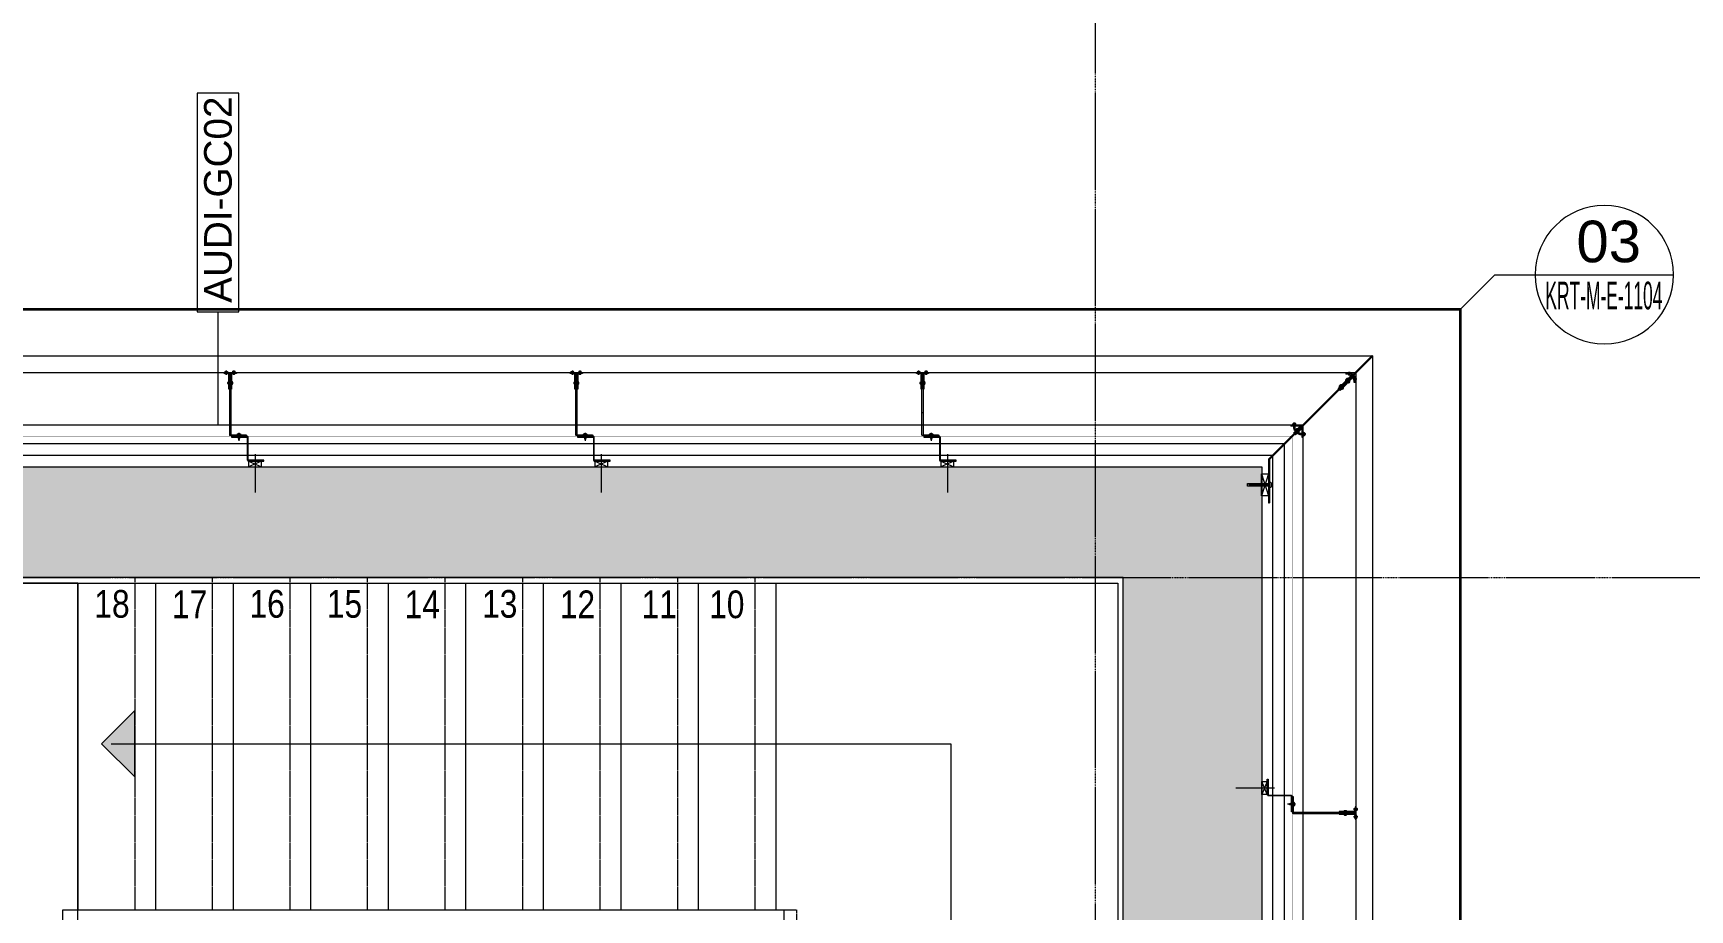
# Model space of a CAD drawing. Extents: x -1439 to 23780, y -1362 to 4476.
# Drawn here: x 10284 to 10882, y 2665 to 2982 of the extents above; entities that cross this region are included whole.
import ezdxf
from ezdxf.enums import TextEntityAlignment as Align

# ---------------------------------------------------------------- set-up
doc = ezdxf.new("R2010")
doc.units = 0
doc.header["$MEASUREMENT"] = 0
for name, pattern in [('Audi$0$DASHDOT2', [0.5, 0.25, -0.125, 0, -0.125]), ('Audi$0$DOT2', [0.125, 0, -0.125]), ('Audi$0$HIDDEN', [0.375, 0.25, -0.125]), ('Audi$0$HIDDEN2', [4.7625, 3.175, -1.5875])]:
    doc.linetypes.add(name, pattern=pattern)
doc.layers.get('0').update_dxf_attribs({"color": 9, "lineweight": 9})
for name, color, linetype, lineweight in [('Audi$0$01', 8, 'Continuous', 9), ('Audi$0$06C', 8, 'Continuous', 9), ('Audi$0$06D', 8, 'Continuous', 9), ('Audi$0$09W', 8, 'Continuous', 9), ('Audi$0$10', 8, 'Continuous', 9), ('Audi$0$14', 8, 'Continuous', 9), ('Audi$0$19', 8, 'Continuous', 9), ('Audi$0$19D', 8, 'Audi$0$DOT2', 9), ('Audi$0$21', 8, 'Continuous', 9), ('Audi$0$22', 8, 'Continuous', 9), ('Audi$0$24', 8, 'Audi$0$DASHDOT2', 9), ('Audi$0$33', 8, 'Audi$0$BATTING', 9), ('Audi$0$35', 8, 'Continuous', 9)]:
    doc.layers.add(name, color=color, linetype=linetype, lineweight=lineweight)
doc.styles.add('Audi$0$Arial', font='arial.ttf', dxfattribs={"height": 2.5})
doc.styles.add('Audi$0$MuuM_TEXT-STANDART', font='ARIALN.TTF')
doc.linetypes.add('Audi$0$BATTING', pattern='A,0.0001,-0.1,[134,ltypeshp.shx,S=0.1,R=0,X=-0.1,Y=0],-0.2,[134,ltypeshp.shx,S=0.1,R=180,X=0.1,Y=0],-0.1', length=0.4001)

# ---------------------------------------------------------------- blocks, each defined once
blk = doc.blocks.new('Audi$0$0_wallno')
blk.add_lwpolyline([(-7.84, 1.5), (7.94, 1.5), (7.94, -1.5), (-7.84, -1.5)], close=True)
blk.add_lwpolyline([(7.94, 0), (16.13, 0)])
at = {"style": 'Audi$0$Arial'}
blk.add_attdef('GENISLIK', text='', height=2, dxfattribs=at).set_placement((8.44, 0), align=Align.BOTTOM_LEFT)
blk.add_attdef('DUVARNO', text='', height=2, dxfattribs=at).set_placement((0, 0), align=Align.MIDDLE_CENTER)
blk.add_attdef('YUKSEKLIK', text='', height=2, dxfattribs=at).set_placement((8.44, -0.5), align=Align.TOP_LEFT)
blk = doc.blocks.new('Audi$0$0_detailbox1')
blk.add_lwpolyline([(10.41, -2.5), (7.91, 0), (-5, 0)])
blk.add_circle((0, 0), 5)
at = {"style": 'Audi$0$Arial'}
blk.add_attdef('DETAYADI', text='', height=3, dxfattribs=at).set_placement((0, 0), align=Align.BOTTOM_CENTER)
blk.add_attdef('PAFTAADI', text='', height=2, dxfattribs=at).set_placement((0, -0.5), align=Align.TOP_CENTER)
blk = doc.blocks.new('Audi$0$p-cephe_kose profili')
at = {"linetype": 'Continuous', "lineweight": 13}
for p, q in [((-2.75, 12.75), (-3.15, 12.75)), ((-3.15, -2.87), (-3.15, 12.75)), ((-2.75, -3.03), (-2.75, 12.75)), ((-3.15, -2.87), (-30.14, -29.86)), ((-2.75, -3.03), (-29.86, -30.14)), ((-33.85, -33.57), (-30.14, -29.86)), ((-33.53, -32.82), (-28.58, -27.87)), ((-33.32, -33.03), (-28.37, -28.08)), ((-28.08, -28.37), (-33.03, -33.32)), ((-27.87, -28.58), (-32.82, -33.53)), ((-30.14, -29.86), (-29.86, -30.14)), ((-29.86, -30.14), (-30.14, -29.86)), ((-28.37, -28.08), (-28.58, -27.87)), ((-28.08, -28.37), (-27.87, -28.58)), ((-33.85, -33.57), (-40.45, -40.17)), ((-33.57, -33.85), (-40.17, -40.45)), ((-34, -30.65), (-34, -32.75)), ((-34, -30.65), (-33.7, -30.65)), ((-33.57, -33.85), (-33.85, -33.57)), ((-33.7, -30.65), (-33.7, -32.75)), ((-33.57, -33.85), (-29.86, -30.14)), ((-32.75, -33.7), (-30.65, -33.7)), ((-32.75, -34), (-30.65, -34)), ((-30.65, -34), (-30.65, -33.7)), ((-40.45, -40.17), (-40.17, -40.45))]:
    blk.add_line(p, q, dxfattribs=at)
at = {"linetype": 'Continuous', "lineweight": 5}
for p, q in [((-3.15, 6.69), (1.05, 6.69)), ((-2.75, 2.25), (-0.25, 10.25)), ((-0.25, 2.25), (-2.75, 10.25)), ((-2.73, 6.25), (4.2, 6.25)), ((4.85, 6.62), (1.05, 6.62)), ((1.05, 5.81), (-3.15, 5.81)), ((4.85, 5.88), (1.05, 5.88))]:
    blk.add_line(p, q, dxfattribs=at)
for p, q in [((-15.5, -12.68), (-15.5, -11.44)), ((-15.41, -11.82), (-15.23, -11.82)), ((-15.23, -11.82), (-15.05, -11.82)), ((-15.19, -11.74), (-15.1, -12.37)), ((-15.05, -11.82), (-14.87, -11.82)), ((-15.01, -11.74), (-14.92, -12.37)), ((-14.87, -11.82), (-14.69, -11.82)), ((-14.83, -11.74), (-14.74, -12.37)), ((-14.69, -11.82), (-14.51, -11.82)), ((-14.65, -11.74), (-14.56, -12.37)), ((-14.51, -11.82), (-14.33, -11.82)), ((-14.47, -11.74), (-14.38, -12.37)), ((-14.33, -11.82), (-13.6, -12.06)), ((-14.29, -11.74), (-14.2, -12.37)), ((-14.1, -11.79), (-14.03, -12.33)), ((-16.23, -12.06), (-13.36, -12.06)), ((-15.99, -11.97), (-15.95, -11.97)), ((-15.99, -12.15), (-15.95, -12.15)), ((-15.95, -11.97), (-15.95, -12.15)), ((-15.41, -12.3), (-15.32, -12.3)), ((-15.32, -12.3), (-15.14, -12.3)), ((-15.3, -12.02), (-15.28, -12.37)), ((-15.14, -12.3), (-14.96, -12.3)), ((-14.96, -12.3), (-14.78, -12.3)), ((-14.78, -12.3), (-14.6, -12.3)), ((-14.6, -12.3), (-14.42, -12.3)), ((-14.42, -12.3), (-14.24, -12.3)), ((-14.24, -12.3), (-13.6, -12.06)), ((-12.68, -15.51), (-11.44, -15.51)), ((-11.74, -14.3), (-12.37, -14.21)), ((-11.74, -14.48), (-12.37, -14.39)), ((-11.74, -14.66), (-12.37, -14.57)), ((-11.74, -14.84), (-12.37, -14.75)), ((-11.74, -15.02), (-12.37, -14.93)), ((-11.74, -15.2), (-12.37, -15.11)), ((-12.02, -15.31), (-12.37, -15.29)), ((-11.79, -14.11), (-12.33, -14.03)), ((-12.3, -14.25), (-12.06, -13.61)), ((-12.3, -14.43), (-12.3, -14.25)), ((-12.3, -14.61), (-12.3, -14.43)), ((-12.3, -14.79), (-12.3, -14.61)), ((-12.3, -14.97), (-12.3, -14.79)), ((-12.3, -15.15), (-12.3, -14.97)), ((-12.3, -15.33), (-12.3, -15.15)), ((-12.3, -15.42), (-12.3, -15.33)), ((-12.15, -15.99), (-12.15, -15.96)), ((-11.97, -15.96), (-12.15, -15.96)), ((-12.06, -16.24), (-12.06, -13.37)), ((-11.82, -14.34), (-12.06, -13.61)), ((-11.97, -15.99), (-11.97, -15.96)), ((-11.82, -14.52), (-11.82, -14.34)), ((-11.82, -14.7), (-11.82, -14.52)), ((-11.82, -14.88), (-11.82, -14.7)), ((-11.82, -15.06), (-11.82, -14.88)), ((-11.82, -15.24), (-11.82, -15.06)), ((-11.82, -15.42), (-11.82, -15.24))]:
    blk.add_line(p, q)
at = {"linetype": 'Continuous', "lineweight": 18}
for p, q in [((-15.25, -10.86), (-15.25, -14)), ((-15.25, -10.86), (-14.95, -10.86)), ((-14.95, -10.86), (-14.95, -14)), ((-14.78, -14.07), (-12.56, -11.86)), ((-12.35, -12.07), (-12.56, -11.86)), ((-14.57, -14.28), (-12.35, -12.07)), ((-12.07, -12.35), (-14.28, -14.57)), ((-11.86, -12.56), (-14.07, -14.78)), ((-14, -14.95), (-10.86, -14.95)), ((-14, -15.25), (-10.86, -15.25)), ((-12.07, -12.35), (-11.86, -12.56)), ((-10.86, -15.25), (-10.86, -14.95))]:
    blk.add_line(p, q, dxfattribs=at)
at = {"lineweight": 5}
for p, q in [((-13.02, -13.73), (-13.73, -13.02)), ((-13.29, -13.01), (-13.66, -13.38)), ((-13.65, -12.66), (-12.44, -13.86)), ((-13.29, -13.01), (-13.52, -13.23)), ((-13.52, -13.23), (-13.29, -13.01)), ((-13.29, -13.01), (-12.92, -12.64)), ((-13.29, -13.01), (-13.07, -12.79)), ((-13.07, -12.79), (-13.29, -13.01)), ((-12.57, -13.28), (-13.28, -12.57)), ((-12.8, -13.5), (-13.27, -13.98)), ((-12.8, -13.5), (-12.32, -13.03)), ((-28.94, -29.65), (-29.65, -28.94)), ((-29.22, -28.93), (-29.59, -29.3)), ((-29.57, -28.58), (-28.37, -29.78)), ((-29.22, -28.93), (-29.44, -29.16)), ((-29.44, -29.16), (-29.22, -28.93)), ((-29.22, -28.93), (-28.84, -28.56)), ((-29.22, -28.93), (-28.99, -28.71)), ((-28.99, -28.71), (-29.22, -28.93)), ((-28.5, -29.21), (-29.21, -28.5)), ((-28.72, -29.43), (-29.2, -29.91)), ((-28.72, -29.43), (-28.24, -28.95)), ((-34.6, -31.92), (-33.2, -31.92)), ((-34.1, -31.92), (-34.1, -31.37)), ((-34.1, -31.66), (-33.7, -31.66)), ((-34.1, -31.92), (-34.1, -32.47)), ((-34.1, -32.18), (-33.7, -32.18)), ((-33.7, -31.92), (-33.7, -31.48)), ((-33.7, -31.92), (-33.7, -31.66)), ((-33.7, -31.66), (-33.7, -31.92)), ((-33.7, -31.92), (-33.7, -32.36)), ((-33.7, -31.92), (-33.7, -32.18)), ((-33.7, -32.18), (-33.7, -31.92)), ((-31.92, -34.1), (-32.47, -34.1)), ((-31.92, -33.7), (-32.36, -33.7)), ((-31.92, -33.7), (-32.18, -33.7)), ((-32.18, -33.7), (-31.92, -33.7)), ((-32.18, -34.1), (-32.18, -33.7)), ((-31.22, -31.93), (-31.93, -31.22)), ((-31.92, -34.6), (-31.92, -33.2)), ((-31.92, -33.7), (-31.66, -33.7)), ((-31.92, -33.7), (-31.48, -33.7)), ((-31.66, -33.7), (-31.92, -33.7)), ((-31.92, -34.1), (-31.37, -34.1)), ((-31.49, -31.21), (-31.86, -31.58)), ((-31.85, -30.86), (-30.64, -32.06)), ((-31.49, -31.21), (-31.71, -31.43)), ((-31.71, -31.43), (-31.49, -31.21)), ((-31.66, -34.1), (-31.66, -33.7)), ((-31.49, -31.21), (-31.12, -30.84)), ((-31.49, -31.21), (-31.27, -30.99)), ((-31.27, -30.99), (-31.49, -31.21)), ((-30.77, -31.48), (-31.48, -30.77)), ((-31, -31.7), (-31.47, -32.18)), ((-31, -31.7), (-30.52, -31.23))]:
    blk.add_line(p, q, dxfattribs=at)
at = {"lineweight": 0}
blk.add_line((-34, -32.75), (-34, -30.75), dxfattribs=at)
at = {"linetype": 'Continuous', "lineweight": 5}
for points in [[(-2.75, 10.25), (-0.25, 10.25), (-0.25, 2.25), (-2.75, 2.25)], [(1.05, 6.75), (4.85, 6.75), (4.85, 5.75), (1.05, 5.75)]]:
    blk.add_lwpolyline(points, close=True, dxfattribs=at)
blk.add_lwpolyline([(-38.03, -37.75), (-37.75, -38.03)])
for centre, radius, start, end in [((-14.88, -12.06), 1.11, 166.64023, 175.47875), ((-15.5, -11.91), 0.473, 90, 166.64023), ((-15.41, -11.73), 0.09, 180, 270), ((-14.88, -12.06), 1.11, 184.52125, 193.35977), ((-15.5, -12.21), 0.473, 193.35977, 270), ((-15.41, -12.39), 0.09, 90, 180), ((-12.21, -15.51), 0.473, 180, 256.64023), ((-12.39, -15.42), 0.09, 270, 0), ((-12.06, -14.89), 1.11, 256.64023, 265.47875), ((-12.06, -14.89), 1.11, 274.52125, 283.35977), ((-11.73, -15.42), 0.09, 180, 270), ((-11.91, -15.51), 0.473, 283.35977, 360)]:
    blk.add_arc(centre, radius, start, end)
at = {"linetype": 'Continuous', "lineweight": 18}
for centre, radius, start, end in [((-14.85, -14), 0.4, 180, 315), ((-14.85, -14), 0.1, 180, 315), ((-14, -14.85), 0.4, 135, 270), ((-14, -14.85), 0.1, 135, 270)]:
    blk.add_arc(centre, radius, start, end, dxfattribs=at)
at = {"lineweight": 5}
for centre, radius, start, end in [((-13.35, -12.95), 0.57, 67.91943, 202.08057), ((-13.23, -13.07), 0.909, 267.07503, 2.92498), ((-29.27, -28.88), 0.57, 67.91943, 202.08057), ((-29.15, -29), 0.909, 267.07503, 2.92498), ((-33.62, -31.92), 0.732, 131.19054, 228.80946), ((-33.83, -31.92), 0.46, 286.95738, 73.04263), ((-31.92, -33.62), 0.732, 221.19054, 318.80946), ((-31.92, -33.83), 0.46, 16.95737, 163.04262), ((-31.55, -31.15), 0.57, 67.91943, 202.08057), ((-31.43, -31.27), 0.909, 267.07503, 2.92498)]:
    blk.add_arc(centre, radius, start, end, dxfattribs=at)
at = {"linetype": 'Continuous', "lineweight": 13}
for centre, radius, start, end in [((-33.6, -32.75), 0.4, 180, 315), ((-33.6, -32.75), 0.1, 180, 315), ((-32.75, -33.6), 0.4, 135, 270), ((-32.75, -33.6), 0.1, 135, 270)]:
    blk.add_arc(centre, radius, start, end, dxfattribs=at)
at = {"linetype": 'Continuous', "lineweight": 5}
blk.add_rational_spline([(-3.15, 7.25), (-3.22, 7.25), (-3.29, 7.25), (-3.63, 7.25), (-3.68, 6.91), (-3.7, 6.83), (-3.71, 6.75), (-3.79, 6.25), (-3.71, 5.75), (-3.7, 5.67), (-3.68, 5.59), (-3.63, 5.25), (-3.29, 5.25), (-3.22, 5.25), (-3.15, 5.25), (-3.15, 6.25), (-3.15, 7.25)], [1, 1, 1, 0.760917374327, 1, 1, 1, 1, 1, 1, 1, 0.760917374327, 1, 1, 1, 1, 1], degree=2, knots=[0, 0, 0, 1, 1, 2, 2, 3, 3, 4, 4, 5, 5, 6, 6, 7, 7, 8, 8, 8], dxfattribs=at)
blk = doc.blocks.new('Audi$0$p- alum kaplama profil')
at = {"lineweight": 13}
blk.add_lwpolyline([(7.12, 12.59), (7.12, 26.49)], dxfattribs=at)
at = {"lineweight": 18}
blk.add_lwpolyline([(4.09, 6.16), (-1.41, 6.16), (-1.41, 6.46), (4.09, 6.46, 0.414214), (4.29, 6.66), (4.29, 14.66, -0.414214), (4.79, 15.16), (10.29, 15.16), (10.29, 14.86), (4.79, 14.86, 0.414214), (4.59, 14.66), (4.59, 6.66, -0.414214)], format="xyb", close=True, dxfattribs=at)
at = {"lineweight": 5}
blk.add_lwpolyline([(9.44, 15.16), (4.79, 15.16), (4.79, 17.16), (9.44, 17.16)], close=True, dxfattribs=at)
for points in [[(4.79, 15.16), (9.44, 17.16)], [(9.44, 15.16), (4.79, 17.16)]]:
    blk.add_lwpolyline(points, dxfattribs=at)
blk.add_lwpolyline([(-2.06, 5.56), (-2.06, -2.34), (-2.06, -15.69), (-1.66, -15.69), (-1.66, -2.34), (-1.66, 5.56), (-1.66, 5.56), (-1.66, 5.57), (-1.66, 5.57), (-1.66, 5.58), (-1.66, 5.58), (-1.65, 5.59), (-1.65, 5.59), (-1.65, 5.59), (-1.65, 5.6), (-1.65, 5.6), (-1.64, 5.61), (-1.64, 5.61), (-1.64, 5.62), (-1.64, 5.62), (-1.63, 5.62), (-1.63, 5.63), (-1.63, 5.63), (-1.62, 5.63), (-1.62, 5.64), (-1.61, 5.64), (-1.61, 5.64), (-1.61, 5.64), (-1.6, 5.65), (-1.6, 5.65), (-1.59, 5.65), (-1.59, 5.65), (-1.58, 5.65), (-1.58, 5.65), (-1.57, 5.66), (-1.57, 5.66), (-1.56, 5.66), (-1.56, 5.66), (3.94, 5.66), (3.94, 6.06), (-1.56, 6.06), (-1.58, 6.06), (-1.61, 6.05), (-1.63, 6.05), (-1.66, 6.05), (-1.68, 6.04), (-1.7, 6.03), (-1.73, 6.03), (-1.75, 6.02), (-1.77, 6.01), (-1.79, 6), (-1.82, 5.99), (-1.84, 5.97), (-1.86, 5.96), (-1.88, 5.94), (-1.89, 5.93), (-1.91, 5.91), (-1.93, 5.89), (-1.95, 5.87), (-1.96, 5.85), (-1.97, 5.83), (-1.99, 5.81), (-2, 5.79), (-2.01, 5.77), (-2.02, 5.75), (-2.03, 5.72), (-2.04, 5.7), (-2.04, 5.68), (-2.05, 5.65), (-2.05, 5.63), (-2.06, 5.61), (-2.06, 5.58)], close=True)
blk.add_lwpolyline([(-1.66, -2.34), (-2.06, -2.34)])
for points in [[(-2.36, -10.84), (-2.36, -16.39), (-2.36, -16.39, -0.414214), (-2.51, -16.54), (-2.51, -16.54), (-4.06, -16.54), (-4.06, -16.84), (-2.51, -16.84), (-2.51, -16.84, 0.414214), (-2.06, -16.39), (-2.06, -10.84)], [(-1.36, -10.84), (-1.66, -10.84), (-1.66, -16.39, 0.414214), (-1.21, -16.84), (-1.21, -16.84), (0.34, -16.84), (0.34, -16.54), (-1.21, -16.54), (-1.21, -16.54, -0.414214), (-1.36, -16.39), (-1.36, -16.39)]]:
    blk.add_lwpolyline(points, format="xyb", close=True)
for points in [[(1.61, 6.87, -10), (0.98, 6.96, -10)], [(1.56, 7.05, -10), (1.02, 7.13, -10)], [(1.05, 6.91, -10), (1.29, 7.56, -10)], [(1.05, 5.83, -10), (1.05, 6.01, -10)], [(1.29, 4.93, -10), (1.29, 7.8, -10)], [(1.53, 6.82, -10), (1.29, 7.56, -10)], [(1.29, 6.16, -10), (1.29, 6.26, -10)], [(0.67, 5.66, -10), (1.91, 5.66, -10)], [(0.67, 5.66, -10), (0.67, 5.64, -10), (0.67, 5.62, -10), (0.67, 5.6, -10), (0.68, 5.58, -10), (0.68, 5.56, -10), (0.69, 5.54, -10), (0.69, 5.52, -10), (0.7, 5.5, -10), (0.7, 5.48, -10), (0.71, 5.46, -10), (0.72, 5.45, -10), (0.73, 5.43, -10), (0.74, 5.41, -10), (0.75, 5.4, -10), (0.76, 5.38, -10), (0.77, 5.36, -10), (0.79, 5.35, -10), (0.8, 5.33, -10), (0.81, 5.32, -10), (0.83, 5.31, -10), (0.84, 5.29, -10), (0.86, 5.28, -10), (0.87, 5.27, -10), (0.89, 5.26, -10), (0.91, 5.25, -10), (0.92, 5.24, -10), (0.94, 5.23, -10), (0.96, 5.22, -10), (0.98, 5.21, -10), (1, 5.21, -10), (1.02, 5.2, -10), (1.03, 5.2, -10)], [(0.96, 5.66, -10), (0.97, 5.66, -10), (0.97, 5.66, -10), (0.97, 5.66, -10), (0.98, 5.66, -10), (0.98, 5.66, -10), (0.99, 5.66, -10), (0.99, 5.66, -10), (1, 5.66, -10), (1, 5.67, -10), (1, 5.67, -10), (1.01, 5.67, -10), (1.01, 5.67, -10), (1.01, 5.67, -10), (1.02, 5.68, -10), (1.02, 5.68, -10), (1.02, 5.68, -10), (1.03, 5.69, -10), (1.03, 5.69, -10), (1.03, 5.69, -10), (1.04, 5.7, -10), (1.04, 5.7, -10), (1.04, 5.7, -10), (1.04, 5.71, -10), (1.04, 5.71, -10), (1.05, 5.72, -10), (1.05, 5.72, -10), (1.05, 5.72, -10), (1.05, 5.73, -10), (1.05, 5.73, -10), (1.05, 5.74, -10), (1.05, 5.74, -10), (1.05, 5.75, -10)], [(1.33, 5.85, -10), (0.98, 5.88, -10)], [(1.03, 5.2, -10), (1.04, 5.2, -10), (1.05, 5.19, -10), (1.05, 5.19, -10), (1.06, 5.19, -10), (1.06, 5.19, -10), (1.07, 5.19, -10), (1.07, 5.19, -10), (1.08, 5.19, -10), (1.08, 5.19, -10), (1.09, 5.19, -10), (1.09, 5.18, -10), (1.1, 5.18, -10), (1.1, 5.18, -10), (1.11, 5.18, -10), (1.11, 5.18, -10), (1.12, 5.18, -10), (1.12, 5.18, -10), (1.13, 5.18, -10), (1.13, 5.18, -10), (1.14, 5.18, -10), (1.15, 5.18, -10), (1.15, 5.18, -10), (1.16, 5.17, -10), (1.16, 5.17, -10), (1.17, 5.17, -10), (1.17, 5.17, -10), (1.18, 5.17, -10), (1.18, 5.17, -10), (1.19, 5.17, -10), (1.19, 5.17, -10), (1.2, 5.17, -10), (1.2, 5.17, -10)], [(1.05, 5.75, -10), (1.05, 5.83, -10)], [(1.2, 5.17, -10), (1.2, 5.2, -10)], [(1.38, 5.2, -10), (1.2, 5.2, -10)], [(1.38, 5.17, -10), (1.38, 5.2, -10)], [(1.38, 5.17, -10), (1.38, 5.17, -10), (1.39, 5.17, -10), (1.39, 5.17, -10), (1.4, 5.17, -10), (1.41, 5.17, -10), (1.41, 5.17, -10), (1.42, 5.17, -10), (1.42, 5.17, -10), (1.43, 5.17, -10), (1.43, 5.18, -10), (1.44, 5.18, -10), (1.44, 5.18, -10), (1.45, 5.18, -10), (1.45, 5.18, -10), (1.46, 5.18, -10), (1.46, 5.18, -10), (1.47, 5.18, -10), (1.47, 5.18, -10), (1.48, 5.18, -10), (1.48, 5.18, -10), (1.49, 5.18, -10), (1.5, 5.19, -10), (1.5, 5.19, -10), (1.51, 5.19, -10), (1.51, 5.19, -10), (1.52, 5.19, -10), (1.52, 5.19, -10), (1.53, 5.19, -10), (1.53, 5.19, -10), (1.54, 5.19, -10), (1.54, 5.2, -10), (1.55, 5.2, -10)], [(1.53, 5.75, -10), (1.53, 5.92, -10)], [(1.53, 5.75, -10), (1.53, 5.74, -10), (1.53, 5.74, -10), (1.53, 5.73, -10), (1.53, 5.73, -10), (1.53, 5.72, -10), (1.54, 5.72, -10), (1.54, 5.72, -10), (1.54, 5.71, -10), (1.54, 5.71, -10), (1.54, 5.7, -10), (1.54, 5.7, -10), (1.55, 5.7, -10), (1.55, 5.69, -10), (1.55, 5.69, -10), (1.55, 5.69, -10), (1.56, 5.68, -10), (1.56, 5.68, -10), (1.56, 5.68, -10), (1.57, 5.67, -10), (1.57, 5.67, -10), (1.58, 5.67, -10), (1.58, 5.67, -10), (1.58, 5.67, -10), (1.59, 5.66, -10), (1.59, 5.66, -10), (1.6, 5.66, -10), (1.6, 5.66, -10), (1.6, 5.66, -10), (1.61, 5.66, -10), (1.61, 5.66, -10), (1.62, 5.66, -10), (1.62, 5.66, -10)], [(1.55, 5.2, -10), (1.57, 5.2, -10), (1.59, 5.21, -10), (1.6, 5.21, -10), (1.62, 5.22, -10), (1.64, 5.23, -10), (1.66, 5.24, -10), (1.68, 5.25, -10), (1.69, 5.26, -10), (1.71, 5.27, -10), (1.73, 5.28, -10), (1.74, 5.29, -10), (1.76, 5.31, -10), (1.77, 5.32, -10), (1.78, 5.33, -10), (1.8, 5.35, -10), (1.81, 5.36, -10), (1.82, 5.38, -10), (1.83, 5.4, -10), (1.84, 5.41, -10), (1.85, 5.43, -10), (1.86, 5.45, -10), (1.87, 5.46, -10), (1.88, 5.48, -10), (1.89, 5.5, -10), (1.89, 5.52, -10), (1.9, 5.54, -10), (1.9, 5.56, -10), (1.9, 5.58, -10), (1.91, 5.6, -10), (1.91, 5.62, -10), (1.91, 5.64, -10), (1.91, 5.66, -10)], [(-3.84, -17.04, 0), (-3.81, -17.07, 0), (-3.78, -17.1, 0), (-3.75, -17.12, 0), (-3.72, -17.15, 0), (-3.69, -17.17, 0), (-3.66, -17.19, 0), (-3.62, -17.21, 0), (-3.59, -17.23, 0), (-3.55, -17.24, 0), (-3.52, -17.26, 0), (-3.48, -17.27, 0), (-3.44, -17.28, 0), (-3.4, -17.28, 0), (-3.36, -17.29, 0), (-3.32, -17.29, 0), (-3.29, -17.29, 0), (-3.25, -17.29, 0), (-3.21, -17.29, 0), (-3.17, -17.28, 0), (-3.13, -17.28, 0), (-3.09, -17.27, 0), (-3.06, -17.26, 0), (-3.02, -17.24, 0), (-2.98, -17.23, 0), (-2.95, -17.21, 0), (-2.91, -17.19, 0), (-2.88, -17.17, 0), (-2.85, -17.15, 0), (-2.82, -17.12, 0), (-2.79, -17.1, 0), (-2.76, -17.07, 0), (-2.73, -17.04, 0)], [(-3.29, -17.04, 0), (-3.84, -17.04, 0)], [(-2.85, -16.54, 0), (-2.86, -16.51, 0), (-2.87, -16.47, 0), (-2.89, -16.44, 0), (-2.91, -16.41, 0), (-2.93, -16.38, 0), (-2.96, -16.35, 0), (-2.98, -16.33, 0), (-3.01, -16.31, 0), (-3.04, -16.29, 0), (-3.07, -16.27, 0), (-3.11, -16.25, 0), (-3.14, -16.24, 0), (-3.18, -16.23, 0), (-3.21, -16.22, 0), (-3.25, -16.22, 0), (-3.29, -16.22, 0), (-3.32, -16.22, 0), (-3.36, -16.22, 0), (-3.39, -16.23, 0), (-3.43, -16.24, 0), (-3.46, -16.25, 0), (-3.5, -16.27, 0), (-3.53, -16.29, 0), (-3.56, -16.31, 0), (-3.59, -16.33, 0), (-3.61, -16.35, 0), (-3.64, -16.38, 0), (-3.66, -16.41, 0), (-3.68, -16.44, 0), (-3.7, -16.47, 0), (-3.71, -16.51, 0), (-3.73, -16.54, 0)], [(-3.29, -16.54, 0), (-3.73, -16.54, 0)], [(-3.29, -16.54, 0), (-3.55, -16.54, 0)], [(-3.55, -16.54, 0), (-3.29, -16.54, 0)], [(-3.55, -17.04, 0), (-3.55, -16.54, 0)], [(-3.29, -17.54, 0), (-3.29, -16.04, 0)], [(-3.29, -16.54, 0), (-2.85, -16.54, 0)], [(-3.29, -16.54, 0), (-3.03, -16.54, 0)], [(-3.03, -16.54, 0), (-3.29, -16.54, 0)], [(-3.29, -17.04, 0), (-2.73, -17.04, 0)], [(-3.03, -17.04, 0), (-3.03, -16.54, 0)], [(-2.86, -13.04, 0), (-0.86, -13.04, 0)], [(-2.36, -12.52, 0), (-2.4, -12.53, 0), (-2.43, -12.56, 0), (-2.47, -12.58, 0), (-2.5, -12.6, 0), (-2.53, -12.63, 0), (-2.56, -12.66, 0), (-2.59, -12.69, 0), (-2.61, -12.73, 0), (-2.63, -12.76, 0), (-2.65, -12.8, 0), (-2.67, -12.84, 0), (-2.68, -12.88, 0), (-2.69, -12.92, 0), (-2.7, -12.96, 0), (-2.71, -13, 0), (-2.71, -13.04, 0), (-2.71, -13.08, 0), (-2.7, -13.13, 0), (-2.69, -13.17, 0), (-2.68, -13.21, 0), (-2.67, -13.25, 0), (-2.65, -13.28, 0), (-2.63, -13.32, 0), (-2.61, -13.36, 0), (-2.59, -13.39, 0), (-2.56, -13.42, 0), (-2.53, -13.45, 0), (-2.5, -13.48, 0), (-2.47, -13.51, 0), (-2.43, -13.53, 0), (-2.4, -13.55, 0), (-2.36, -13.57, 0)], [(-2.36, -13.04, 0), (-2.36, -12.52, 0)], [(-2.36, -13.04, 0), (-2.36, -12.73, 0)], [(-2.36, -12.73, 0), (-2.36, -13.04, 0)], [(-1.36, -12.73, 0), (-2.36, -12.73, 0)], [(-2.36, -13.04, 0), (-2.36, -13.36, 0)], [(-2.36, -13.04, 0), (-2.36, -13.57, 0)], [(-2.36, -13.36, 0), (-2.36, -13.04, 0)], [(-1.36, -13.36, 0), (-2.36, -13.36, 0)], [(-1.36, -13.04, 0), (-1.36, -12.37, 0)], [(-1.36, -13.72, 0), (-1.32, -13.68, 0), (-1.29, -13.65, 0), (-1.26, -13.61, 0), (-1.23, -13.58, 0), (-1.2, -13.54, 0), (-1.18, -13.5, 0), (-1.16, -13.45, 0), (-1.14, -13.41, 0), (-1.12, -13.37, 0), (-1.1, -13.32, 0), (-1.09, -13.28, 0), (-1.08, -13.23, 0), (-1.07, -13.18, 0), (-1.06, -13.14, 0), (-1.06, -13.09, 0), (-1.06, -13.04, 0), (-1.06, -12.99, 0), (-1.06, -12.95, 0), (-1.07, -12.9, 0), (-1.08, -12.85, 0), (-1.09, -12.81, 0), (-1.1, -12.76, 0), (-1.12, -12.72, 0), (-1.14, -12.67, 0), (-1.16, -12.63, 0), (-1.18, -12.59, 0), (-1.2, -12.55, 0), (-1.23, -12.51, 0), (-1.26, -12.47, 0), (-1.29, -12.43, 0), (-1.32, -12.4, 0), (-1.36, -12.37, 0)], [(-1.36, -13.04, 0), (-1.36, -13.72, 0)], [(-0.56, -17.04, 0), (-1.11, -17.04, 0)], [(0, -17.04, 0), (-0.03, -17.07, 0), (-0.06, -17.1, 0), (-0.09, -17.12, 0), (-0.12, -17.15, 0), (-0.15, -17.17, 0), (-0.18, -17.19, 0), (-0.22, -17.21, 0), (-0.25, -17.23, 0), (-0.29, -17.24, 0), (-0.33, -17.26, 0), (-0.36, -17.27, 0), (-0.4, -17.28, 0), (-0.44, -17.28, 0), (-0.48, -17.29, 0), (-0.52, -17.29, 0), (-0.56, -17.29, 0), (-0.59, -17.29, 0), (-0.63, -17.29, 0), (-0.67, -17.28, 0), (-0.71, -17.28, 0), (-0.75, -17.27, 0), (-0.79, -17.26, 0), (-0.82, -17.24, 0), (-0.86, -17.23, 0), (-0.89, -17.21, 0), (-0.93, -17.19, 0), (-0.96, -17.17, 0), (-0.99, -17.15, 0), (-1.02, -17.12, 0), (-1.05, -17.1, 0), (-1.08, -17.07, 0), (-1.11, -17.04, 0)], [(-1, -16.54, 0), (-0.98, -16.51, 0), (-0.97, -16.47, 0), (-0.95, -16.44, 0), (-0.93, -16.41, 0), (-0.91, -16.38, 0), (-0.88, -16.35, 0), (-0.86, -16.33, 0), (-0.83, -16.31, 0), (-0.8, -16.29, 0), (-0.77, -16.27, 0), (-0.73, -16.25, 0), (-0.7, -16.24, 0), (-0.66, -16.23, 0), (-0.63, -16.22, 0), (-0.59, -16.22, 0), (-0.56, -16.22, 0), (-0.52, -16.22, 0), (-0.48, -16.22, 0), (-0.45, -16.23, 0), (-0.41, -16.24, 0), (-0.38, -16.25, 0), (-0.34, -16.27, 0), (-0.31, -16.29, 0), (-0.28, -16.31, 0), (-0.25, -16.33, 0), (-0.23, -16.35, 0), (-0.2, -16.38, 0), (-0.18, -16.41, 0), (-0.16, -16.44, 0), (-0.14, -16.47, 0), (-0.13, -16.51, 0), (-0.12, -16.54, 0)], [(-0.56, -16.54, 0), (-1, -16.54, 0)], [(-0.56, -16.54, 0), (-0.82, -16.54, 0)], [(-0.82, -16.54, 0), (-0.56, -16.54, 0)], [(-0.82, -17.04, 0), (-0.82, -16.54, 0)], [(-0.56, -17.54, 0), (-0.56, -16.04, 0)], [(-0.56, -16.54, 0), (-0.3, -16.54, 0)], [(-0.56, -16.54, 0), (-0.12, -16.54, 0)], [(-0.3, -16.54, 0), (-0.56, -16.54, 0)], [(-0.56, -17.04, 0), (0, -17.04, 0)], [(-0.3, -17.04, 0), (-0.3, -16.54, 0)]]:
    blk.add_polyline3d(points)

msp = doc.modelspace()

# ---------------------------------------------------------------- hatches: boundary and pattern name
at = {"layer": 'Audi$0$09W'}
h = msp.add_hatch(dxfattribs=at)
h.set_pattern_fill('ANSI33', color=256, scale=25, style=0)
h.paths.add_polyline_path([(10247.5, 2825), (10727.5, 2825), (10727.5, 2365), (10677.5, 2365), (10677.5, 2475), (10287.5, 2475), (10247.5, 2475), (10247.5, 2515), (10677.5, 2515), (10677.5, 2785), (10247.5, 2785)])
at = {"layer": 'Audi$0$19'}
h = msp.add_hatch(color=256, dxfattribs=at)
h.dxf.hatch_style = 1
h.paths.add_polyline_path([(10320.5, 2713), (10320.5, 2737), (10308.48, 2725)])

# ---------------------------------------------------------------- linework, layer by layer
at = {"layer": 'Audi$0$01'}
msp.add_lwpolyline([(10247.5, 2825), (10727.5, 2825), (10727.5, 2365), (10677.5, 2365), (10677.5, 2475), (10287.5, 2475), (10287.5, 2475), (10247.5, 2475), (10247.5, 2515), (10677.5, 2515), (10677.5, 2785), (10247.5, 2785)], close=True, dxfattribs=at)
at = {"layer": 'Audi$0$06C'}
for p, q in [((7067.5, 2865), (10767.5, 2865)), ((10767.5, 2865), (10767.49, 1989.75))]:
    msp.add_line(p, q, dxfattribs=at)
at = {"layer": 'Audi$0$06D'}
for points in [[(10742.5, 1990.05), (10742.5, 2840), (9855, 2840)], [(10735.7, 1998.05), (10735.71, 2833.2), (9855, 2833.25)]]:
    msp.add_lwpolyline(points, dxfattribs=at)
at = {"layer": 'Audi$0$10'}
for p, q in [((8088.98, 2859), (10761.5, 2859)), ((10761.5, 2859), (10761.5, 1989.75))]:
    msp.add_line(p, q, dxfattribs=at)
at = {"layer": 'Audi$0$10', "const_width": 0.1}
msp.add_lwpolyline([(10738.5, 1990.05), (10738.5, 2836), (9848.37, 2836)], dxfattribs=at)
at = {"layer": 'Audi$0$14'}
msp.add_lwpolyline([(10245.5, 2783), (10675.5, 2783), (10675.5, 2517), (10245.5, 2517)], dxfattribs=at)
at = {"layer": 'Audi$0$19', "linetype": 'Continuous'}
for points in [[(10328, 2783), (10328, 2665)], [(10356, 2783), (10356, 2665)], [(10384, 2783), (10384, 2665)], [(10412, 2783), (10412, 2665)], [(10440, 2783), (10440, 2665)], [(10468, 2783), (10468, 2665)], [(10496, 2783), (10496, 2665)], [(10524, 2783), (10524, 2665)], [(10552, 2783), (10552, 2665)], [(10300, 2635), (10294.5, 2635), (10294.5, 2665), (10557.5, 2665)], [(10555, 2635), (10555, 2665)]]:
    msp.add_lwpolyline(points, dxfattribs=at)
at = {"layer": 'Audi$0$19'}
msp.add_lwpolyline([(10320.5, 2713), (10320.5, 2737), (10308.48, 2725)], close=True, dxfattribs=at)
msp.add_lwpolyline([(10312.02, 2725), (10615.25, 2725), (10615.25, 2575), (10505.14, 2575)], dxfattribs=at)
at = {"layer": 'Audi$0$19D', "linetype": 'Audi$0$HIDDEN'}
for points in [[(10320.5, 2785), (10320.5, 2665)], [(10348.5, 2785), (10348.5, 2665)], [(10376.5, 2785), (10376.5, 2665)], [(10404.5, 2785), (10404.5, 2665)], [(10432.5, 2785), (10432.5, 2665)], [(10460.5, 2785), (10460.5, 2665)], [(10488.5, 2785), (10488.5, 2665)], [(10516.5, 2785), (10516.5, 2665)], [(10544.5, 2785), (10544.5, 2665)], [(10555, 2665), (10559.5, 2665), (10559.5, 2515)]]:
    msp.add_lwpolyline(points, dxfattribs=at)
at = {"layer": 'Audi$0$21', "linetype": 'Audi$0$HIDDEN2', "ltscale": 0.1, "const_width": 1}
msp.add_lwpolyline([(10092.2, 2881.81), (10799.19, 2881.81), (10799.19, 2449.05), (10092.2, 2449.05)], close=True, dxfattribs=at)
at = {"layer": 'Audi$0$24'}
for points in [[(10667.5, 195), (10667.5, 4035)], [(6827.5, 2785), (11027.5, 2785)]]:
    msp.add_lwpolyline(points, dxfattribs=at)
at = {"layer": 'Audi$0$33', "ltscale": 0.4}
msp.add_lwpolyline([(10731.5, 2000.27), (10731.5, 2829), (9855, 2829)], dxfattribs=at)
at = {"layer": 'Audi$0$35'}
msp.add_lwpolyline([(10300, 2517), (10300, 2635), (10300, 2635), (10300, 2783), (10245.5, 2783), (10245.5, 2803), (10009.5, 2803), (10009.5, 2637), (10014.5, 2637), (10014.5, 2618), (10009.5, 2618), (10009.5, 2382), (10014.5, 2382), (10014.5, 2363), (10120.5, 2363), (10120.5, 2382), (10125.5, 2382), (10125.5, 2618), (10120.5, 2618), (10120.5, 2637), (10144.5, 2637), (10144.5, 2492), (10245.5, 2492), (10245.5, 2517)], close=True, dxfattribs=at)
msp.add_lwpolyline([(10300, 2783), (10300, 2665), (10328, 2665)], dxfattribs=at)

# ---------------------------------------------------------------- block references
at = {"layer": 'Audi$0$10'}
for name, p, rotation in [('Audi$0$p-cephe_kose profili', (10727.19, 2824.69), 180), ('Audi$0$p- alum kaplama profil', (10744.66, 2701.86), 90)]:
    msp.add_blockref(name, p, dxfattribs=dict(at, rotation=rotation))
at = {"layer": 'Audi$0$10', "xscale": -1, "rotation": 180}
for p in [(10356.86, 2842.16), (10481.86, 2842.16), (10606.86, 2842.16)]:
    msp.add_blockref('Audi$0$p- alum kaplama profil', p, dxfattribs=at)
at = {"layer": 'Audi$0$21'}
ref = msp.add_blockref('Audi$0$0_detailbox1', (10851.24, 2894.31), dxfattribs=dict(at, xscale=-5, yscale=5, zscale=5))
ref.add_attrib('DETAYADI', '03', dxfattribs={"layer": '0', "height": 15, "style": 'Audi$0$Arial'}).set_placement((10852.81, 2894.31), align=Align.BOTTOM_CENTER)
ref.add_attrib('PAFTAADI', 'KRT-M-E-1104', dxfattribs={"layer": '0', "height": 10, "style": 'Audi$0$Arial', "width": 0.45}).set_placement((10851.07, 2891.81), align=Align.TOP_CENTER)
at = {"layer": 'Audi$0$22'}
ref = msp.add_blockref('Audi$0$0_wallno', (10350.55, 2920.66), dxfattribs=dict(at, xscale=-5, yscale=5, zscale=5, rotation=90))
ref.add_attrib('DUVARNO', 'AUDI-GC02', dxfattribs={"layer": '0', "height": 10, "rotation": 90, "style": 'Audi$0$Arial'}).set_placement((10350.55, 2921.4), align=Align.MIDDLE_CENTER)

# ---------------------------------------------------------------- texts
at = {"layer": 'Audi$0$21', "style": 'Audi$0$MuuM_TEXT-STANDART'}
for s, p in [('18', (10305.93, 2770.48)), ('17', (10333.95, 2770.31)), ('16', (10361.95, 2770.48)), ('15', (10389.89, 2770.48)), ('14', (10417.97, 2770.31)), ('13', (10445.95, 2770.48)), ('12', (10474.02, 2770.31)), ('11', (10503.53, 2770.31)), ('10', (10527.95, 2770.31))]:
    msp.add_text(s, height=10, dxfattribs=at).set_placement(p)

doc.saveas('drawing.dxf')
